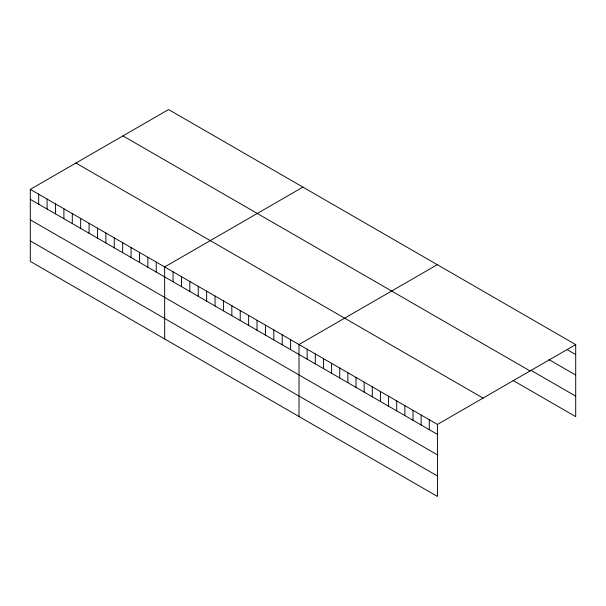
<?xml version="1.0" encoding="UTF-8"?>
<svg xmlns="http://www.w3.org/2000/svg" width="606" height="606" viewBox="0 0 606 606"><rect width="100%" height="100%" fill="white"/><g stroke="black" fill="none" stroke-linecap="round" stroke-linejoin="round"><path stroke-width="0.91" d="M30.3 189.375L437.434 424.435L437.434 496.45L30.3 261.398L30.3 189.375L168.566 109.55L575.7 344.602L575.7 416.625L513.002 380.424M302.917 187.118L164.658 266.943L164.658 338.966M437.274 264.686L299.008 344.511L299.008 416.534M437.434 424.435L575.7 344.602M567.557 349.859L575.7 354.563M548.831 359.532L575.7 375.046M530.917 370.289L575.7 396.142M122.935 135.888L530.076 370.948M75.924 163.037L483.065 398.089M30.3 199.336L437.434 434.388M30.3 219.811L437.434 454.871M30.3 240.915L437.434 475.968M429.29 419.731L429.29 429.684M421.147 415.027L421.147 424.988M413.004 410.33L413.004 420.284M404.861 405.626L404.861 415.587M396.718 400.93L396.718 410.883M388.575 396.226L388.575 406.179M380.432 391.521L380.432 401.483M372.296 386.825L372.296 396.778M364.153 382.121L364.153 392.082M356.01 377.424L356.01 387.378M347.867 372.72L347.867 382.674M339.724 368.016L339.724 377.977M331.58 363.32L331.58 373.273M323.437 358.616L323.437 368.577M315.294 353.919L315.294 363.873M307.151 349.215L307.151 359.169M290.615 339.663L290.615 349.624M282.214 334.815L282.214 344.776M273.814 329.967L273.814 339.928M265.42 325.119L265.42 335.08M257.02 320.271L257.02 330.232M248.627 315.423L248.627 325.384M240.226 310.575L240.226 320.536M231.833 305.727L231.833 315.688M223.432 300.879L223.432 310.84M215.039 296.031L215.039 305.992M206.638 291.183L206.638 301.144M198.245 286.335L198.245 296.296M189.845 281.487L189.845 291.448M181.452 276.639L181.452 286.6M173.051 271.791L173.051 281.752M156.257 262.095L156.257 272.056M147.856 257.247L147.856 267.208M139.463 252.399L139.463 262.36M131.063 247.551L131.063 257.512M122.67 242.703L122.67 252.664M114.269 237.855L114.269 247.816M105.876 233.007L105.876 242.968M97.475 228.159L97.475 238.12M89.082 223.311L89.082 233.272M80.681 218.463L80.681 228.424M72.288 213.615L72.288 223.576M63.888 208.767L63.888 218.728M55.494 203.919L55.494 213.88M47.094 199.071L47.094 209.032M38.701 194.223L38.701 204.184"/></g></svg>
